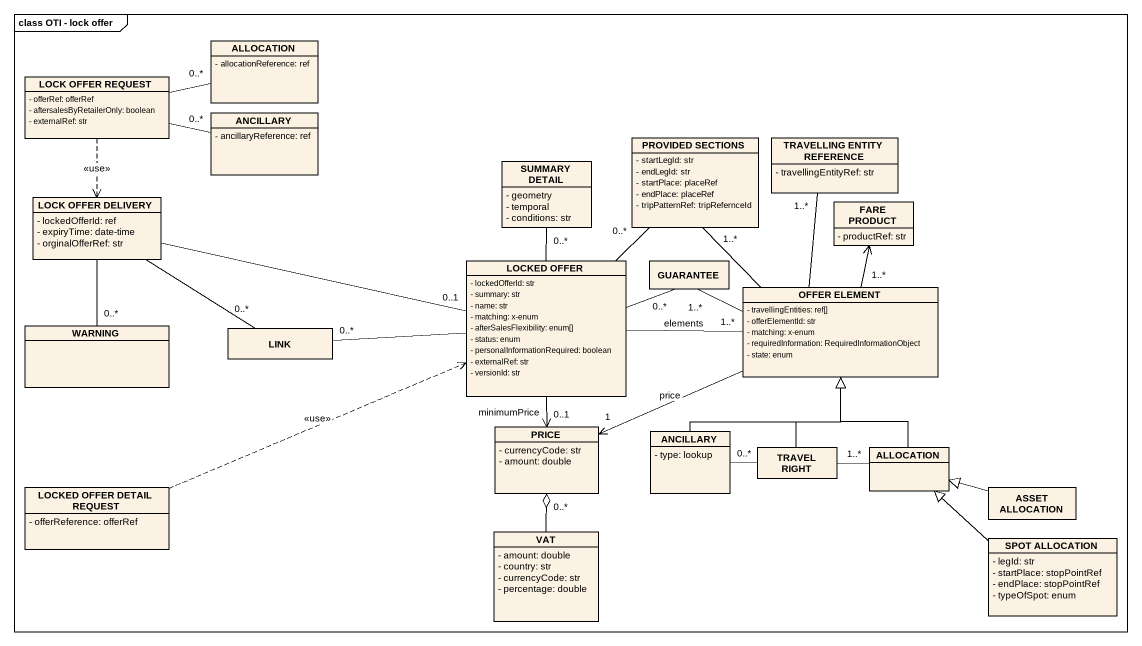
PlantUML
@startuml
mainframe class OTI - lock offer
hide circle
hide empty members
skinparam classAttributeIconSize 0
class ALLOCATION {
  - allocationReference: ref
}
class "LOCK OFFER REQUEST" as LOCK_OFFER_REQUEST {
  - offerRef: offerRef
  - aftersalesByRetailerOnly: boolean
  - externalRef: str
}
class ANCILLARY {
  - ancillaryReference: ref
}
class "SUMMARY DETAIL" as SUMMARY_DETAIL {
  - geometry
  - temporal
  - conditions: str
}
class "PROVIDED SECTIONS" as PROVIDED_SECTIONS {
  - startLegId: str
  - endLegId: str
  - startPlace: placeRef
  - endPlace: placeRef
  - tripPatternRef: tripRefernceId
}
class "TRAVELLING ENTITY REFERENCE" as TRAVELLING_ENTITY_REFERENCE {
  - travellingEntityRef: str
}
class "LOCK OFFER DELIVERY" as LOCK_OFFER_DELIVERY {
  - lockedOfferId: ref
  - expiryTime: date-time
  - orginalOfferRef: str
}
class "FARE PRODUCT" as FARE_PRODUCT {
  - productRef: str
}
class "LOCKED OFFER" as LOCKED_OFFER {
  - lockedOfferId: str
  - summary: str
  - name: str
  - matching: x-enum
  - afterSalesFlexibility: enum[]
  - status: enum
  - personalInformationRequired: boolean
  - externalRef: str
  - versionId: str
}
class GUARANTEE
class "OFFER ELEMENT" as OFFER_ELEMENT {
  - travellingEntities: ref[]
  - offerElementId: str
  - matching: x-enum
  - requiredInformation: RequiredInformationObject
  - state: enum
}
class WARNING
class LINK
class PRICE {
  - currencyCode: str
  - amount: double
}
class "ANCILLARY" as ANCILLARY_2 {
  - type: lookup
}
class "TRAVEL RIGHT" as TRAVEL_RIGHT
class "ALLOCATION" as ALLOCATION_2
class "LOCKED OFFER DETAIL REQUEST" as LOCKED_OFFER_DETAIL_REQUEST {
  - offerReference: offerRef
}
class "ASSET ALLOCATION" as ASSET_ALLOCATION
class VAT {
  - amount: double
  - country: str
  - currencyCode: str
  - percentage: double
}
class "SPOT ALLOCATION" as SPOT_ALLOCATION {
  - legId: str
  - startPlace: stopPointRef
  - endPlace: stopPointRef
  - typeOfSpot: enum
}
LOCK_OFFER_REQUEST -right- "0..*" ALLOCATION
LOCK_OFFER_REQUEST -right- "0..*" ANCILLARY
LOCK_OFFER_REQUEST ..> LOCK_OFFER_DELIVERY : <<use>>
LOCK_OFFER_DELIVERY -right- "0..1" LOCKED_OFFER
LOCK_OFFER_DELIVERY -- "0..*" WARNING
LOCK_OFFER_DELIVERY -- "0..*" LINK
FARE_PRODUCT <-- "1..*" OFFER_ELEMENT
LOCKED_OFFER -up- "0..*" SUMMARY_DETAIL
LOCKED_OFFER -up- "0..*" PROVIDED_SECTIONS
LOCKED_OFFER -right- "0..*" GUARANTEE
LOCKED_OFFER -right- "1..*" OFFER_ELEMENT : elements
LOCKED_OFFER -left- "0..*" LINK
LOCKED_OFFER --> "0..1" PRICE : minimumPrice
GUARANTEE -right- "1..*" OFFER_ELEMENT
OFFER_ELEMENT -up- "1..*" PROVIDED_SECTIONS
OFFER_ELEMENT -up- "1..*" TRAVELLING_ENTITY_REFERENCE
OFFER_ELEMENT -left-> "1" PRICE : price
ANCILLARY_2 -up-|> OFFER_ELEMENT
TRAVEL_RIGHT -up-|> OFFER_ELEMENT
TRAVEL_RIGHT -left- "0..*" ANCILLARY_2
TRAVEL_RIGHT -right- "1..*" ALLOCATION_2
ALLOCATION_2 -up-|> OFFER_ELEMENT
LOCKED_OFFER_DETAIL_REQUEST .right.> LOCKED_OFFER : <<use>>
ASSET_ALLOCATION -left-|> ALLOCATION_2
VAT -up-o "0..*" PRICE
SPOT_ALLOCATION -up-|> ALLOCATION_2
@enduml
